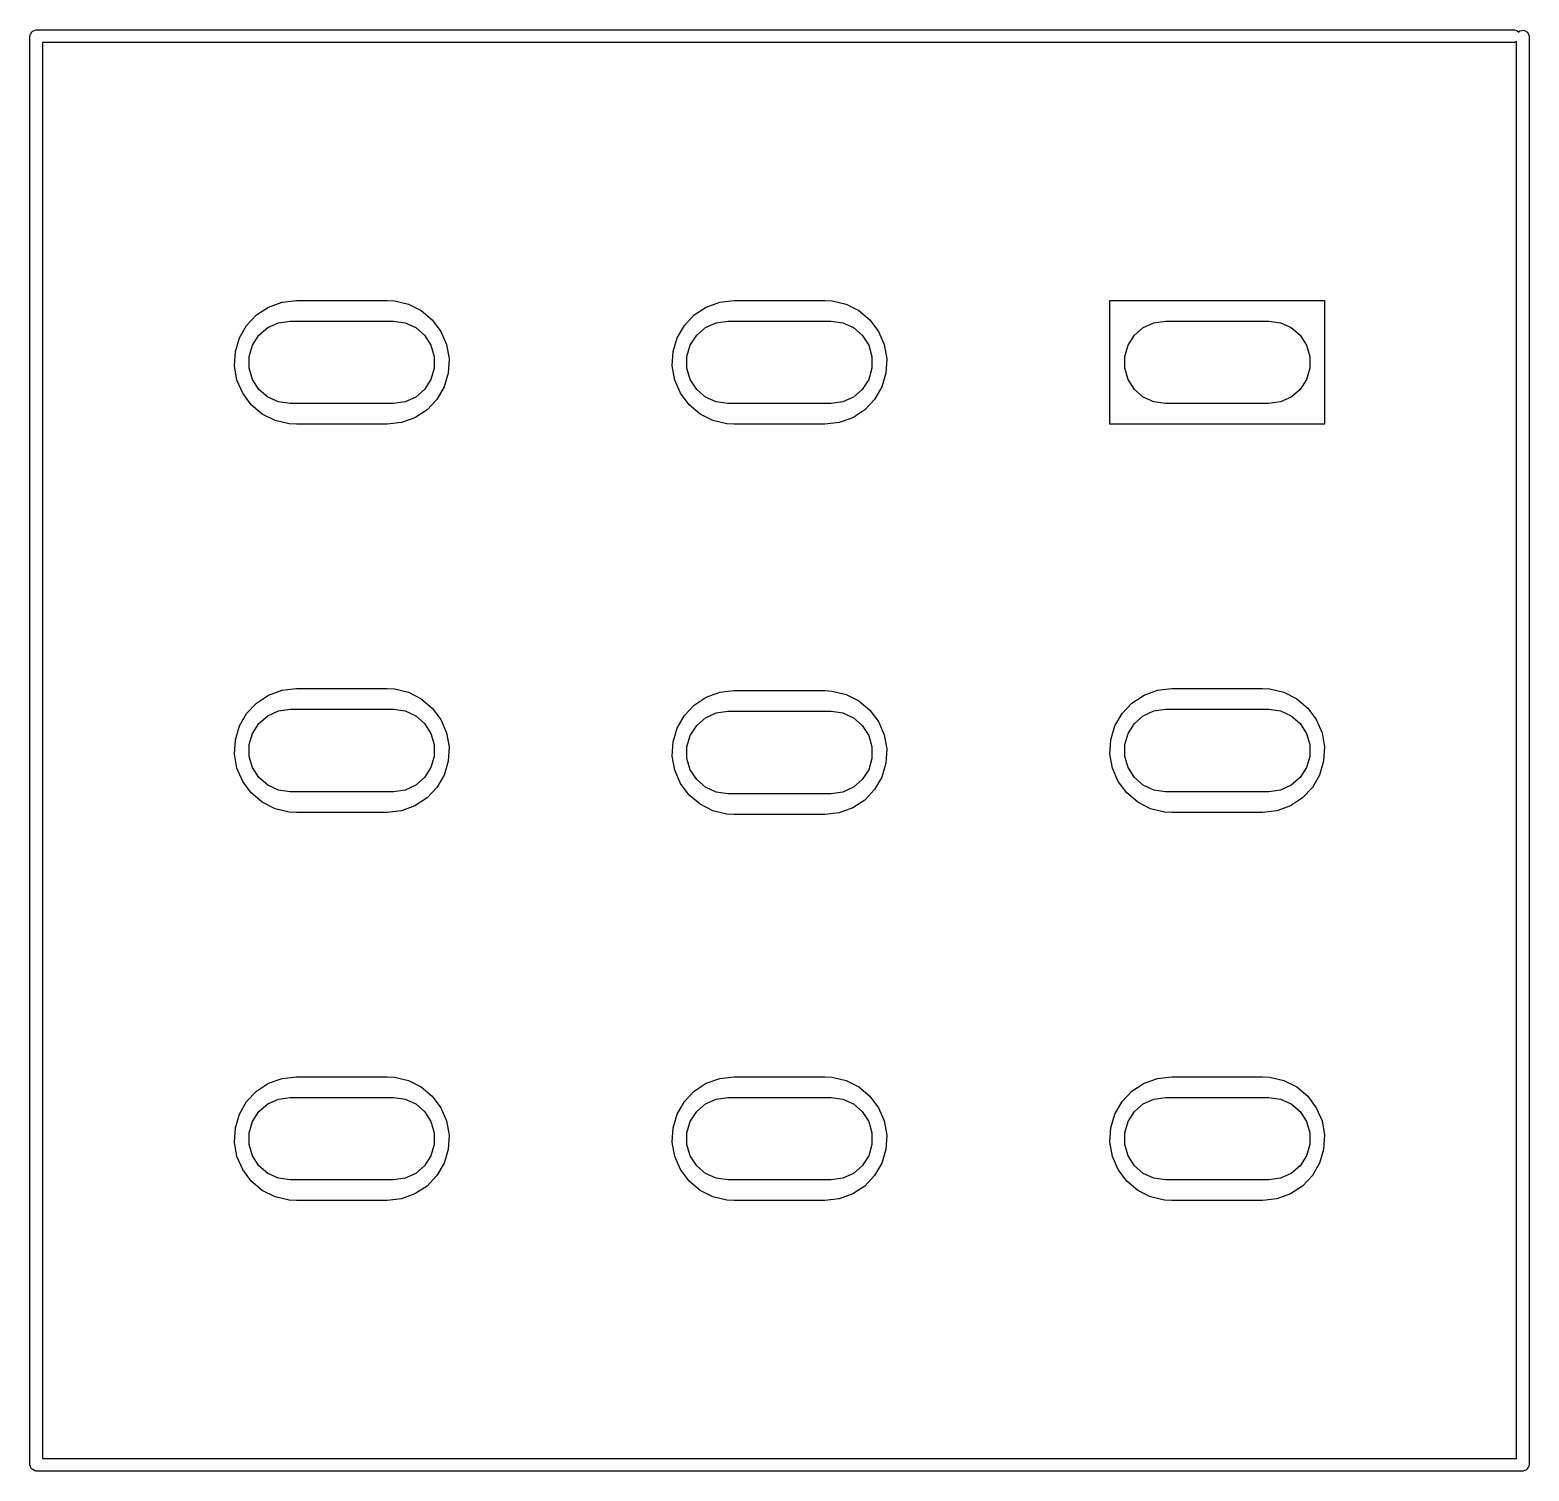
# Model space of a CAD drawing. Extents: x 4.41 to 6.71, y -6.13 to -2.05.
# Drawn here: x 5.282 to 5.997, y -5.955 to -5.268 of the extents above; entities that cross this region are included whole.
import ezdxf

# ---------------------------------------------------------------- set-up
doc = ezdxf.new("R2010")
doc.units = 0
doc.header["$MEASUREMENT"] = 0
doc.layers.add('BLACK', color=7, linetype='CONTINUOUS')

msp = doc.modelspace()

# ---------------------------------------------------------------- linework, layer by layer
at = {"layer": 'BLACK', "linetype": 'CONTINUOUS'}
for p, q in [((5.28248, -5.27067), (5.28255, -5.27029)), ((5.28248, -5.95177), (5.28248, -5.27067)), ((5.28253, -5.27016), (5.28259, -5.27004)), ((5.28255, -5.27029), (5.28253, -5.27016)), ((5.28259, -5.27004), (5.28266, -5.26966)), ((5.28266, -5.26966), (5.28315, -5.26907)), ((5.28315, -5.26907), (5.28354, -5.26841)), ((5.28354, -5.26841), (5.28379, -5.26832)), ((5.28379, -5.26832), (5.28396, -5.26811)), ((5.28396, -5.26811), (5.28471, -5.26798)), ((5.28471, -5.26798), (5.28543, -5.26772)), ((5.28543, -5.26772), (5.99016, -5.26772)), ((5.99016, -5.26772), (5.99117, -5.26789)), ((5.99114, -5.27326), (5.99016, -5.27362)), ((5.99114, -5.94882), (5.99114, -5.27326)), ((5.99117, -5.26789), (5.99213, -5.2687)), ((5.99213, -5.2687), (5.99262, -5.26811)), ((5.99262, -5.26811), (5.99461, -5.26776)), ((5.99461, -5.26776), (5.99636, -5.26877)), ((5.99636, -5.26877), (5.99705, -5.27067)), ((5.99705, -5.27067), (5.99705, -5.95177)), ((5.99016, -5.27362), (5.28839, -5.27362)), ((5.28839, -5.27362), (5.28839, -5.94882)), ((5.39047, -5.40356), (5.3962, -5.39979)), ((5.3962, -5.39979), (5.40264, -5.39745)), ((5.40264, -5.39745), (5.40945, -5.39665)), ((5.40945, -5.39665), (5.45276, -5.39665)), ((5.45276, -5.39665), (5.45618, -5.39685)), ((5.45618, -5.39685), (5.46285, -5.39843)), ((5.46285, -5.39843), (5.46898, -5.40151)), ((5.46898, -5.40151), (5.47423, -5.40592)), ((5.59913, -5.40356), (5.60486, -5.39979)), ((5.60486, -5.39979), (5.6113, -5.39745)), ((5.6113, -5.39745), (5.61811, -5.39665)), ((5.61811, -5.39665), (5.66142, -5.39665)), ((5.66142, -5.39665), (5.66485, -5.39685)), ((5.66485, -5.39685), (5.67152, -5.39843)), ((5.67152, -5.39843), (5.67764, -5.40151)), ((5.67764, -5.40151), (5.68289, -5.40592)), ((5.79724, -5.45571), (5.79724, -5.39665)), ((5.79724, -5.39665), (5.89961, -5.39665)), ((5.89961, -5.39665), (5.89961, -5.45571)), ((5.38234, -5.41449), (5.38576, -5.40855)), ((5.38576, -5.40855), (5.39047, -5.40356)), ((5.39585, -5.40962), (5.40095, -5.40729)), ((5.40095, -5.40729), (5.4065, -5.4065)), ((5.4065, -5.4065), (5.45571, -5.4065)), ((5.45571, -5.4065), (5.46125, -5.40729)), ((5.46125, -5.40729), (5.46635, -5.40962)), ((5.47423, -5.40592), (5.47833, -5.41142)), ((5.591, -5.41449), (5.59443, -5.40855)), ((5.59443, -5.40855), (5.59913, -5.40356)), ((5.60451, -5.40962), (5.60961, -5.40729)), ((5.60961, -5.40729), (5.61516, -5.4065)), ((5.61516, -5.4065), (5.66437, -5.4065)), ((5.66437, -5.4065), (5.66992, -5.40729)), ((5.66992, -5.40729), (5.67501, -5.40962)), ((5.68289, -5.40592), (5.68699, -5.41142)), ((5.81318, -5.40962), (5.81827, -5.40729)), ((5.81827, -5.40729), (5.82382, -5.4065)), ((5.82382, -5.4065), (5.87303, -5.4065)), ((5.87303, -5.4065), (5.87858, -5.40729)), ((5.87858, -5.40729), (5.88367, -5.40962)), ((5.38037, -5.42105), (5.38234, -5.41449)), ((5.38859, -5.418), (5.39162, -5.41329)), ((5.39162, -5.41329), (5.39585, -5.40962)), ((5.46635, -5.40962), (5.47059, -5.41329)), ((5.47059, -5.41329), (5.47361, -5.418)), ((5.47833, -5.41142), (5.48104, -5.41771)), ((5.58903, -5.42105), (5.591, -5.41449)), ((5.59725, -5.418), (5.60028, -5.41329)), ((5.60028, -5.41329), (5.60451, -5.40962)), ((5.67501, -5.40962), (5.67925, -5.41329)), ((5.67925, -5.41329), (5.68228, -5.418)), ((5.68699, -5.41142), (5.6897, -5.41771)), ((5.80591, -5.418), (5.80894, -5.41329)), ((5.80894, -5.41329), (5.81318, -5.40962)), ((5.88367, -5.40962), (5.88791, -5.41329)), ((5.88791, -5.41329), (5.89094, -5.418)), ((5.37997, -5.4279), (5.38037, -5.42105)), ((5.38701, -5.42338), (5.38859, -5.418)), ((5.38701, -5.42898), (5.38701, -5.42338)), ((5.47361, -5.418), (5.47519, -5.42338)), ((5.47519, -5.42338), (5.47519, -5.42898)), ((5.48104, -5.41771), (5.48223, -5.42446)), ((5.58863, -5.4279), (5.58903, -5.42105)), ((5.59567, -5.42338), (5.59725, -5.418)), ((5.59567, -5.42898), (5.59567, -5.42338)), ((5.68228, -5.418), (5.68385, -5.42338)), ((5.68385, -5.42338), (5.68385, -5.42898)), ((5.6897, -5.41771), (5.69089, -5.42446)), ((5.80433, -5.42338), (5.80591, -5.418)), ((5.80433, -5.42898), (5.80433, -5.42338)), ((5.89094, -5.418), (5.89252, -5.42338)), ((5.89252, -5.42338), (5.89252, -5.42898)), ((5.38116, -5.43465), (5.37997, -5.4279)), ((5.38859, -5.43436), (5.38701, -5.42898)), ((5.47519, -5.42898), (5.47361, -5.43436)), ((5.48223, -5.42446), (5.48183, -5.43131)), ((5.58982, -5.43465), (5.58863, -5.4279)), ((5.59725, -5.43436), (5.59567, -5.42898)), ((5.68385, -5.42898), (5.68228, -5.43436)), ((5.69089, -5.42446), (5.6905, -5.43131)), ((5.80591, -5.43436), (5.80433, -5.42898)), ((5.89252, -5.42898), (5.89094, -5.43436)), ((5.38388, -5.44094), (5.38116, -5.43465)), ((5.39162, -5.43907), (5.38859, -5.43436)), ((5.47361, -5.43436), (5.47059, -5.43907)), ((5.48183, -5.43131), (5.47987, -5.43788)), ((5.59254, -5.44094), (5.58982, -5.43465)), ((5.60028, -5.43907), (5.59725, -5.43436)), ((5.68228, -5.43436), (5.67925, -5.43907)), ((5.6905, -5.43131), (5.68853, -5.43788)), ((5.80894, -5.43907), (5.80591, -5.43436)), ((5.89094, -5.43436), (5.88791, -5.43907)), ((5.38797, -5.44644), (5.38388, -5.44094)), ((5.39585, -5.44274), (5.39162, -5.43907)), ((5.40095, -5.44507), (5.39585, -5.44274)), ((5.46635, -5.44274), (5.46125, -5.44507)), ((5.47059, -5.43907), (5.46635, -5.44274)), ((5.47644, -5.44381), (5.47174, -5.4488)), ((5.47987, -5.43788), (5.47644, -5.44381)), ((5.59663, -5.44644), (5.59254, -5.44094)), ((5.60451, -5.44274), (5.60028, -5.43907)), ((5.60961, -5.44507), (5.60451, -5.44274)), ((5.67501, -5.44274), (5.66992, -5.44507)), ((5.67925, -5.43907), (5.67501, -5.44274)), ((5.6851, -5.44381), (5.6804, -5.4488)), ((5.68853, -5.43788), (5.6851, -5.44381)), ((5.81318, -5.44274), (5.80894, -5.43907)), ((5.81827, -5.44507), (5.81318, -5.44274)), ((5.88367, -5.44274), (5.87858, -5.44507)), ((5.88791, -5.43907), (5.88367, -5.44274)), ((5.39322, -5.45085), (5.38797, -5.44644)), ((5.39935, -5.45393), (5.39322, -5.45085)), ((5.4065, -5.44587), (5.40095, -5.44507)), ((5.45571, -5.44587), (5.4065, -5.44587)), ((5.46125, -5.44507), (5.45571, -5.44587)), ((5.47174, -5.4488), (5.46601, -5.45257)), ((5.60188, -5.45085), (5.59663, -5.44644)), ((5.60801, -5.45393), (5.60188, -5.45085)), ((5.61516, -5.44587), (5.60961, -5.44507)), ((5.66437, -5.44587), (5.61516, -5.44587)), ((5.66992, -5.44507), (5.66437, -5.44587)), ((5.6804, -5.4488), (5.67467, -5.45257)), ((5.82382, -5.44587), (5.81827, -5.44507)), ((5.87303, -5.44587), (5.82382, -5.44587)), ((5.87858, -5.44507), (5.87303, -5.44587)), ((5.40602, -5.45551), (5.39935, -5.45393)), ((5.40945, -5.45571), (5.40602, -5.45551)), ((5.45276, -5.45571), (5.40945, -5.45571)), ((5.45957, -5.45491), (5.45276, -5.45571)), ((5.46601, -5.45257), (5.45957, -5.45491)), ((5.61468, -5.45551), (5.60801, -5.45393)), ((5.61811, -5.45571), (5.61468, -5.45551)), ((5.66142, -5.45571), (5.61811, -5.45571)), ((5.66823, -5.45491), (5.66142, -5.45571)), ((5.67467, -5.45257), (5.66823, -5.45491)), ((5.89961, -5.45571), (5.79724, -5.45571)), ((5.39047, -5.5886), (5.3962, -5.58483)), ((5.3962, -5.58483), (5.40264, -5.58249)), ((5.40264, -5.58249), (5.40945, -5.58169)), ((5.40945, -5.58169), (5.45276, -5.58169)), ((5.45276, -5.58169), (5.45618, -5.58189)), ((5.45618, -5.58189), (5.46285, -5.58347)), ((5.46285, -5.58347), (5.46898, -5.58655)), ((5.46898, -5.58655), (5.47423, -5.59096)), ((5.59913, -5.58959), (5.60486, -5.58582)), ((5.60486, -5.58582), (5.6113, -5.58347)), ((5.6113, -5.58347), (5.61811, -5.58268)), ((5.61811, -5.58268), (5.66142, -5.58268)), ((5.66142, -5.58268), (5.66485, -5.58288)), ((5.66485, -5.58288), (5.67152, -5.58446)), ((5.67152, -5.58446), (5.67764, -5.58753)), ((5.67764, -5.58753), (5.68289, -5.59194)), ((5.80779, -5.5886), (5.81352, -5.58483)), ((5.81352, -5.58483), (5.81996, -5.58249)), ((5.81996, -5.58249), (5.82677, -5.58169)), ((5.82677, -5.58169), (5.87008, -5.58169)), ((5.87008, -5.58169), (5.87351, -5.58189)), ((5.87351, -5.58189), (5.88018, -5.58347)), ((5.88018, -5.58347), (5.8863, -5.58655)), ((5.8863, -5.58655), (5.89156, -5.59096)), ((5.38234, -5.59953), (5.38576, -5.59359)), ((5.38576, -5.59359), (5.39047, -5.5886)), ((5.39162, -5.59833), (5.39585, -5.59466)), ((5.39585, -5.59466), (5.40095, -5.59233)), ((5.40095, -5.59233), (5.4065, -5.59154)), ((5.4065, -5.59154), (5.45571, -5.59154)), ((5.45571, -5.59154), (5.46125, -5.59233)), ((5.46125, -5.59233), (5.46635, -5.59466)), ((5.46635, -5.59466), (5.47059, -5.59833)), ((5.47423, -5.59096), (5.47833, -5.59646)), ((5.591, -5.60051), (5.59443, -5.59457)), ((5.59443, -5.59457), (5.59913, -5.58959)), ((5.60451, -5.59564), (5.60961, -5.59332)), ((5.60961, -5.59332), (5.61516, -5.59252)), ((5.61516, -5.59252), (5.66437, -5.59252)), ((5.66437, -5.59252), (5.66992, -5.59332)), ((5.66992, -5.59332), (5.67501, -5.59564)), ((5.68289, -5.59194), (5.68699, -5.59744)), ((5.79966, -5.59953), (5.80309, -5.59359)), ((5.80309, -5.59359), (5.80779, -5.5886)), ((5.80894, -5.59833), (5.81318, -5.59466)), ((5.81318, -5.59466), (5.81827, -5.59233)), ((5.81827, -5.59233), (5.82382, -5.59154)), ((5.82382, -5.59154), (5.87303, -5.59154)), ((5.87303, -5.59154), (5.87858, -5.59233)), ((5.87858, -5.59233), (5.88367, -5.59466)), ((5.88367, -5.59466), (5.88791, -5.59833)), ((5.89156, -5.59096), (5.89565, -5.59646)), ((5.38037, -5.60609), (5.38234, -5.59953)), ((5.38859, -5.60304), (5.39162, -5.59833)), ((5.47059, -5.59833), (5.47361, -5.60304)), ((5.47833, -5.59646), (5.48104, -5.60275)), ((5.58903, -5.60708), (5.591, -5.60051)), ((5.59725, -5.60403), (5.60028, -5.59931)), ((5.60028, -5.59931), (5.60451, -5.59564)), ((5.67501, -5.59564), (5.67925, -5.59931)), ((5.67925, -5.59931), (5.68228, -5.60403)), ((5.68699, -5.59744), (5.6897, -5.60374)), ((5.79769, -5.60609), (5.79966, -5.59953)), ((5.80591, -5.60304), (5.80894, -5.59833)), ((5.88791, -5.59833), (5.89094, -5.60304)), ((5.89565, -5.59646), (5.89837, -5.60275)), ((5.37997, -5.61294), (5.38037, -5.60609)), ((5.38701, -5.60842), (5.38859, -5.60304)), ((5.38701, -5.61402), (5.38701, -5.60842)), ((5.47361, -5.60304), (5.47519, -5.60842)), ((5.47519, -5.60842), (5.47519, -5.61402)), ((5.48104, -5.60275), (5.48223, -5.6095)), ((5.58863, -5.61392), (5.58903, -5.60708)), ((5.59567, -5.6094), (5.59725, -5.60403)), ((5.68228, -5.60403), (5.68385, -5.6094)), ((5.6897, -5.60374), (5.69089, -5.61049)), ((5.79729, -5.61294), (5.79769, -5.60609)), ((5.80433, -5.60842), (5.80591, -5.60304)), ((5.80433, -5.61402), (5.80433, -5.60842)), ((5.89094, -5.60304), (5.89252, -5.60842)), ((5.89252, -5.60842), (5.89252, -5.61402)), ((5.89837, -5.60275), (5.89956, -5.6095)), ((5.38116, -5.61969), (5.37997, -5.61294)), ((5.38859, -5.6194), (5.38701, -5.61402)), ((5.47519, -5.61402), (5.47361, -5.6194)), ((5.48183, -5.61635), (5.47987, -5.62292)), ((5.48223, -5.6095), (5.48183, -5.61635)), ((5.58982, -5.62067), (5.58863, -5.61392)), ((5.59567, -5.61501), (5.59567, -5.6094)), ((5.59725, -5.62038), (5.59567, -5.61501)), ((5.68385, -5.61501), (5.68228, -5.62038)), ((5.68385, -5.6094), (5.68385, -5.61501)), ((5.69089, -5.61049), (5.6905, -5.61733)), ((5.79848, -5.61969), (5.79729, -5.61294)), ((5.80591, -5.6194), (5.80433, -5.61402)), ((5.89252, -5.61402), (5.89094, -5.6194)), ((5.89916, -5.61635), (5.89719, -5.62292)), ((5.89956, -5.6095), (5.89916, -5.61635)), ((5.38388, -5.62598), (5.38116, -5.61969)), ((5.39162, -5.62411), (5.38859, -5.6194)), ((5.47361, -5.6194), (5.47059, -5.62411)), ((5.47987, -5.62292), (5.47644, -5.62885)), ((5.59254, -5.62697), (5.58982, -5.62067)), ((5.60028, -5.6251), (5.59725, -5.62038)), ((5.68228, -5.62038), (5.67925, -5.6251)), ((5.6905, -5.61733), (5.68853, -5.6239)), ((5.8012, -5.62598), (5.79848, -5.61969)), ((5.80894, -5.62411), (5.80591, -5.6194)), ((5.89094, -5.6194), (5.88791, -5.62411)), ((5.89719, -5.62292), (5.89376, -5.62885)), ((5.38797, -5.63148), (5.38388, -5.62598)), ((5.39585, -5.62778), (5.39162, -5.62411)), ((5.40095, -5.63011), (5.39585, -5.62778)), ((5.4065, -5.63091), (5.40095, -5.63011)), ((5.46125, -5.63011), (5.45571, -5.63091)), ((5.46635, -5.62778), (5.46125, -5.63011)), ((5.47059, -5.62411), (5.46635, -5.62778)), ((5.47644, -5.62885), (5.47174, -5.63384)), ((5.59663, -5.63247), (5.59254, -5.62697)), ((5.60451, -5.62876), (5.60028, -5.6251)), ((5.60961, -5.63109), (5.60451, -5.62876)), ((5.67501, -5.62876), (5.66992, -5.63109)), ((5.67925, -5.6251), (5.67501, -5.62876)), ((5.6851, -5.62984), (5.6804, -5.63482)), ((5.68853, -5.6239), (5.6851, -5.62984)), ((5.80529, -5.63148), (5.8012, -5.62598)), ((5.81318, -5.62778), (5.80894, -5.62411)), ((5.81827, -5.63011), (5.81318, -5.62778)), ((5.82382, -5.63091), (5.81827, -5.63011)), ((5.87858, -5.63011), (5.87303, -5.63091)), ((5.88367, -5.62778), (5.87858, -5.63011)), ((5.88791, -5.62411), (5.88367, -5.62778)), ((5.89376, -5.62885), (5.88906, -5.63384)), ((5.39322, -5.63589), (5.38797, -5.63148)), ((5.39935, -5.63897), (5.39322, -5.63589)), ((5.45571, -5.63091), (5.4065, -5.63091)), ((5.46601, -5.63761), (5.45957, -5.63995)), ((5.47174, -5.63384), (5.46601, -5.63761)), ((5.60188, -5.63687), (5.59663, -5.63247)), ((5.60801, -5.63995), (5.60188, -5.63687)), ((5.61516, -5.63189), (5.60961, -5.63109)), ((5.66437, -5.63189), (5.61516, -5.63189)), ((5.66992, -5.63109), (5.66437, -5.63189)), ((5.6804, -5.63482), (5.67467, -5.63859)), ((5.81055, -5.63589), (5.80529, -5.63148)), ((5.81667, -5.63897), (5.81055, -5.63589)), ((5.87303, -5.63091), (5.82382, -5.63091)), ((5.88333, -5.63761), (5.87689, -5.63995)), ((5.88906, -5.63384), (5.88333, -5.63761)), ((5.40602, -5.64055), (5.39935, -5.63897)), ((5.40945, -5.64075), (5.40602, -5.64055)), ((5.45276, -5.64075), (5.40945, -5.64075)), ((5.45957, -5.63995), (5.45276, -5.64075)), ((5.61468, -5.64153), (5.60801, -5.63995)), ((5.61811, -5.64173), (5.61468, -5.64153)), ((5.66142, -5.64173), (5.61811, -5.64173)), ((5.66823, -5.64094), (5.66142, -5.64173)), ((5.67467, -5.63859), (5.66823, -5.64094)), ((5.82334, -5.64055), (5.81667, -5.63897)), ((5.82677, -5.64075), (5.82334, -5.64055)), ((5.87008, -5.64075), (5.82677, -5.64075)), ((5.87689, -5.63995), (5.87008, -5.64075)), ((5.38576, -5.77863), (5.39047, -5.77364)), ((5.39047, -5.77364), (5.3962, -5.76987)), ((5.3962, -5.76987), (5.40264, -5.76753)), ((5.40264, -5.76753), (5.40945, -5.76673)), ((5.40945, -5.76673), (5.45276, -5.76673)), ((5.45276, -5.76673), (5.45618, -5.76693)), ((5.45618, -5.76693), (5.46285, -5.76851)), ((5.46285, -5.76851), (5.46898, -5.77159)), ((5.46898, -5.77159), (5.47423, -5.776)), ((5.59443, -5.77863), (5.59913, -5.77364)), ((5.59913, -5.77364), (5.60486, -5.76987)), ((5.60486, -5.76987), (5.6113, -5.76753)), ((5.6113, -5.76753), (5.61811, -5.76673)), ((5.61811, -5.76673), (5.66142, -5.76673)), ((5.66142, -5.76673), (5.66485, -5.76693)), ((5.66485, -5.76693), (5.67152, -5.76851)), ((5.67152, -5.76851), (5.67764, -5.77159)), ((5.67764, -5.77159), (5.68289, -5.776)), ((5.80309, -5.77863), (5.80779, -5.77364)), ((5.80779, -5.77364), (5.81352, -5.76987)), ((5.81352, -5.76987), (5.81996, -5.76753)), ((5.81996, -5.76753), (5.82677, -5.76673)), ((5.82677, -5.76673), (5.87008, -5.76673)), ((5.87008, -5.76673), (5.87351, -5.76693)), ((5.87351, -5.76693), (5.88018, -5.76851)), ((5.88018, -5.76851), (5.8863, -5.77159)), ((5.8863, -5.77159), (5.89156, -5.776)), ((5.38234, -5.78456), (5.38576, -5.77863)), ((5.39162, -5.78337), (5.39585, -5.7797)), ((5.39585, -5.7797), (5.40095, -5.77737)), ((5.40095, -5.77737), (5.4065, -5.77657)), ((5.4065, -5.77657), (5.45571, -5.77657)), ((5.45571, -5.77657), (5.46125, -5.77737)), ((5.46125, -5.77737), (5.46635, -5.7797)), ((5.46635, -5.7797), (5.47059, -5.78337)), ((5.47423, -5.776), (5.47833, -5.7815)), ((5.591, -5.78456), (5.59443, -5.77863)), ((5.60028, -5.78337), (5.60451, -5.7797)), ((5.60451, -5.7797), (5.60961, -5.77737)), ((5.60961, -5.77737), (5.61516, -5.77657)), ((5.61516, -5.77657), (5.66437, -5.77657)), ((5.66437, -5.77657), (5.66992, -5.77737)), ((5.66992, -5.77737), (5.67501, -5.7797)), ((5.67501, -5.7797), (5.67925, -5.78337)), ((5.68289, -5.776), (5.68699, -5.7815)), ((5.79966, -5.78456), (5.80309, -5.77863)), ((5.80894, -5.78337), (5.81318, -5.7797)), ((5.81318, -5.7797), (5.81827, -5.77737)), ((5.81827, -5.77737), (5.82382, -5.77657)), ((5.82382, -5.77657), (5.87303, -5.77657)), ((5.87303, -5.77657), (5.87858, -5.77737)), ((5.87858, -5.77737), (5.88367, -5.7797)), ((5.88367, -5.7797), (5.88791, -5.78337)), ((5.89156, -5.776), (5.89565, -5.7815)), ((5.38037, -5.79113), (5.38234, -5.78456)), ((5.38859, -5.78808), (5.39162, -5.78337)), ((5.47059, -5.78337), (5.47361, -5.78808)), ((5.47833, -5.7815), (5.48104, -5.78779)), ((5.48104, -5.78779), (5.48223, -5.79454)), ((5.58903, -5.79113), (5.591, -5.78456)), ((5.59725, -5.78808), (5.60028, -5.78337)), ((5.67925, -5.78337), (5.68228, -5.78808)), ((5.68699, -5.7815), (5.6897, -5.78779)), ((5.6897, -5.78779), (5.69089, -5.79454)), ((5.79769, -5.79113), (5.79966, -5.78456)), ((5.80591, -5.78808), (5.80894, -5.78337)), ((5.88791, -5.78337), (5.89094, -5.78808)), ((5.89565, -5.7815), (5.89837, -5.78779)), ((5.89837, -5.78779), (5.89956, -5.79454)), ((5.37997, -5.79798), (5.38037, -5.79113)), ((5.38701, -5.79346), (5.38859, -5.78808)), ((5.38701, -5.79906), (5.38701, -5.79346)), ((5.47361, -5.78808), (5.47519, -5.79346)), ((5.47519, -5.79346), (5.47519, -5.79906)), ((5.48223, -5.79454), (5.48183, -5.80139)), ((5.58863, -5.79798), (5.58903, -5.79113)), ((5.59567, -5.79346), (5.59725, -5.78808)), ((5.59567, -5.79906), (5.59567, -5.79346)), ((5.68228, -5.78808), (5.68385, -5.79346)), ((5.68385, -5.79346), (5.68385, -5.79906)), ((5.69089, -5.79454), (5.6905, -5.80139)), ((5.79729, -5.79798), (5.79769, -5.79113)), ((5.80433, -5.79346), (5.80591, -5.78808)), ((5.80433, -5.79906), (5.80433, -5.79346)), ((5.89094, -5.78808), (5.89252, -5.79346)), ((5.89252, -5.79346), (5.89252, -5.79906)), ((5.89956, -5.79454), (5.89916, -5.80139)), ((5.38116, -5.80473), (5.37997, -5.79798)), ((5.38859, -5.80444), (5.38701, -5.79906)), ((5.47519, -5.79906), (5.47361, -5.80444)), ((5.48183, -5.80139), (5.47987, -5.80796)), ((5.58982, -5.80473), (5.58863, -5.79798)), ((5.59725, -5.80444), (5.59567, -5.79906)), ((5.68385, -5.79906), (5.68228, -5.80444)), ((5.6905, -5.80139), (5.68853, -5.80796)), ((5.79848, -5.80473), (5.79729, -5.79798)), ((5.80591, -5.80444), (5.80433, -5.79906)), ((5.89252, -5.79906), (5.89094, -5.80444)), ((5.89916, -5.80139), (5.89719, -5.80796)), ((5.38388, -5.81102), (5.38116, -5.80473)), ((5.39162, -5.80915), (5.38859, -5.80444)), ((5.39585, -5.81282), (5.39162, -5.80915)), ((5.47059, -5.80915), (5.46635, -5.81282)), ((5.47361, -5.80444), (5.47059, -5.80915)), ((5.47987, -5.80796), (5.47644, -5.81389)), ((5.59254, -5.81102), (5.58982, -5.80473)), ((5.60028, -5.80915), (5.59725, -5.80444)), ((5.60451, -5.81282), (5.60028, -5.80915)), ((5.67925, -5.80915), (5.67501, -5.81282)), ((5.68228, -5.80444), (5.67925, -5.80915)), ((5.68853, -5.80796), (5.6851, -5.81389)), ((5.8012, -5.81102), (5.79848, -5.80473)), ((5.80894, -5.80915), (5.80591, -5.80444)), ((5.81318, -5.81282), (5.80894, -5.80915)), ((5.88791, -5.80915), (5.88367, -5.81282)), ((5.89094, -5.80444), (5.88791, -5.80915)), ((5.89719, -5.80796), (5.89376, -5.81389)), ((5.38797, -5.81652), (5.38388, -5.81102)), ((5.39322, -5.82093), (5.38797, -5.81652)), ((5.40095, -5.81515), (5.39585, -5.81282)), ((5.4065, -5.81594), (5.40095, -5.81515)), ((5.45571, -5.81594), (5.4065, -5.81594)), ((5.46125, -5.81515), (5.45571, -5.81594)), ((5.46635, -5.81282), (5.46125, -5.81515)), ((5.47644, -5.81389), (5.47174, -5.81888)), ((5.59663, -5.81652), (5.59254, -5.81102)), ((5.60188, -5.82093), (5.59663, -5.81652)), ((5.60961, -5.81515), (5.60451, -5.81282)), ((5.61516, -5.81594), (5.60961, -5.81515)), ((5.66437, -5.81594), (5.61516, -5.81594)), ((5.66992, -5.81515), (5.66437, -5.81594)), ((5.67501, -5.81282), (5.66992, -5.81515)), ((5.6851, -5.81389), (5.6804, -5.81888)), ((5.80529, -5.81652), (5.8012, -5.81102)), ((5.81055, -5.82093), (5.80529, -5.81652)), ((5.81827, -5.81515), (5.81318, -5.81282)), ((5.82382, -5.81594), (5.81827, -5.81515)), ((5.87303, -5.81594), (5.82382, -5.81594)), ((5.87858, -5.81515), (5.87303, -5.81594)), ((5.88367, -5.81282), (5.87858, -5.81515)), ((5.89376, -5.81389), (5.88906, -5.81888)), ((5.39935, -5.82401), (5.39322, -5.82093)), ((5.46601, -5.82265), (5.45957, -5.82499)), ((5.47174, -5.81888), (5.46601, -5.82265)), ((5.60801, -5.82401), (5.60188, -5.82093)), ((5.67467, -5.82265), (5.66823, -5.82499)), ((5.6804, -5.81888), (5.67467, -5.82265)), ((5.81667, -5.82401), (5.81055, -5.82093)), ((5.88333, -5.82265), (5.87689, -5.82499)), ((5.88906, -5.81888), (5.88333, -5.82265)), ((5.40602, -5.82559), (5.39935, -5.82401)), ((5.40945, -5.82579), (5.40602, -5.82559)), ((5.45276, -5.82579), (5.40945, -5.82579)), ((5.45957, -5.82499), (5.45276, -5.82579)), ((5.61468, -5.82559), (5.60801, -5.82401)), ((5.61811, -5.82579), (5.61468, -5.82559)), ((5.66142, -5.82579), (5.61811, -5.82579)), ((5.66823, -5.82499), (5.66142, -5.82579)), ((5.82334, -5.82559), (5.81667, -5.82401)), ((5.82677, -5.82579), (5.82334, -5.82559)), ((5.87008, -5.82579), (5.82677, -5.82579)), ((5.87689, -5.82499), (5.87008, -5.82579)), ((5.28274, -5.95249), (5.28248, -5.95177)), ((5.28839, -5.94882), (5.99114, -5.94882)), ((5.997, -5.95228), (5.99694, -5.9524)), ((5.99705, -5.95177), (5.99698, -5.95216)), ((5.99698, -5.95216), (5.997, -5.95228)), ((5.28288, -5.95325), (5.28274, -5.95249)), ((5.28308, -5.95342), (5.28288, -5.95325)), ((5.28317, -5.95367), (5.28308, -5.95342)), ((5.28384, -5.95405), (5.28317, -5.95367)), ((5.28442, -5.95455), (5.28384, -5.95405)), ((5.28481, -5.95461), (5.28442, -5.95455)), ((5.28492, -5.95468), (5.28481, -5.95461)), ((5.28505, -5.95466), (5.28492, -5.95468)), ((5.28543, -5.95472), (5.28505, -5.95466)), ((5.99409, -5.95472), (5.28543, -5.95472)), ((5.99482, -5.95446), (5.99409, -5.95472)), ((5.99557, -5.95433), (5.99482, -5.95446)), ((5.99574, -5.95412), (5.99557, -5.95433)), ((5.99599, -5.95403), (5.99574, -5.95412)), ((5.99638, -5.95337), (5.99599, -5.95403)), ((5.99687, -5.95278), (5.99638, -5.95337)), ((5.99694, -5.9524), (5.99687, -5.95278))]:
    msp.add_line(p, q, dxfattribs=at)

doc.saveas('drawing.dxf')
